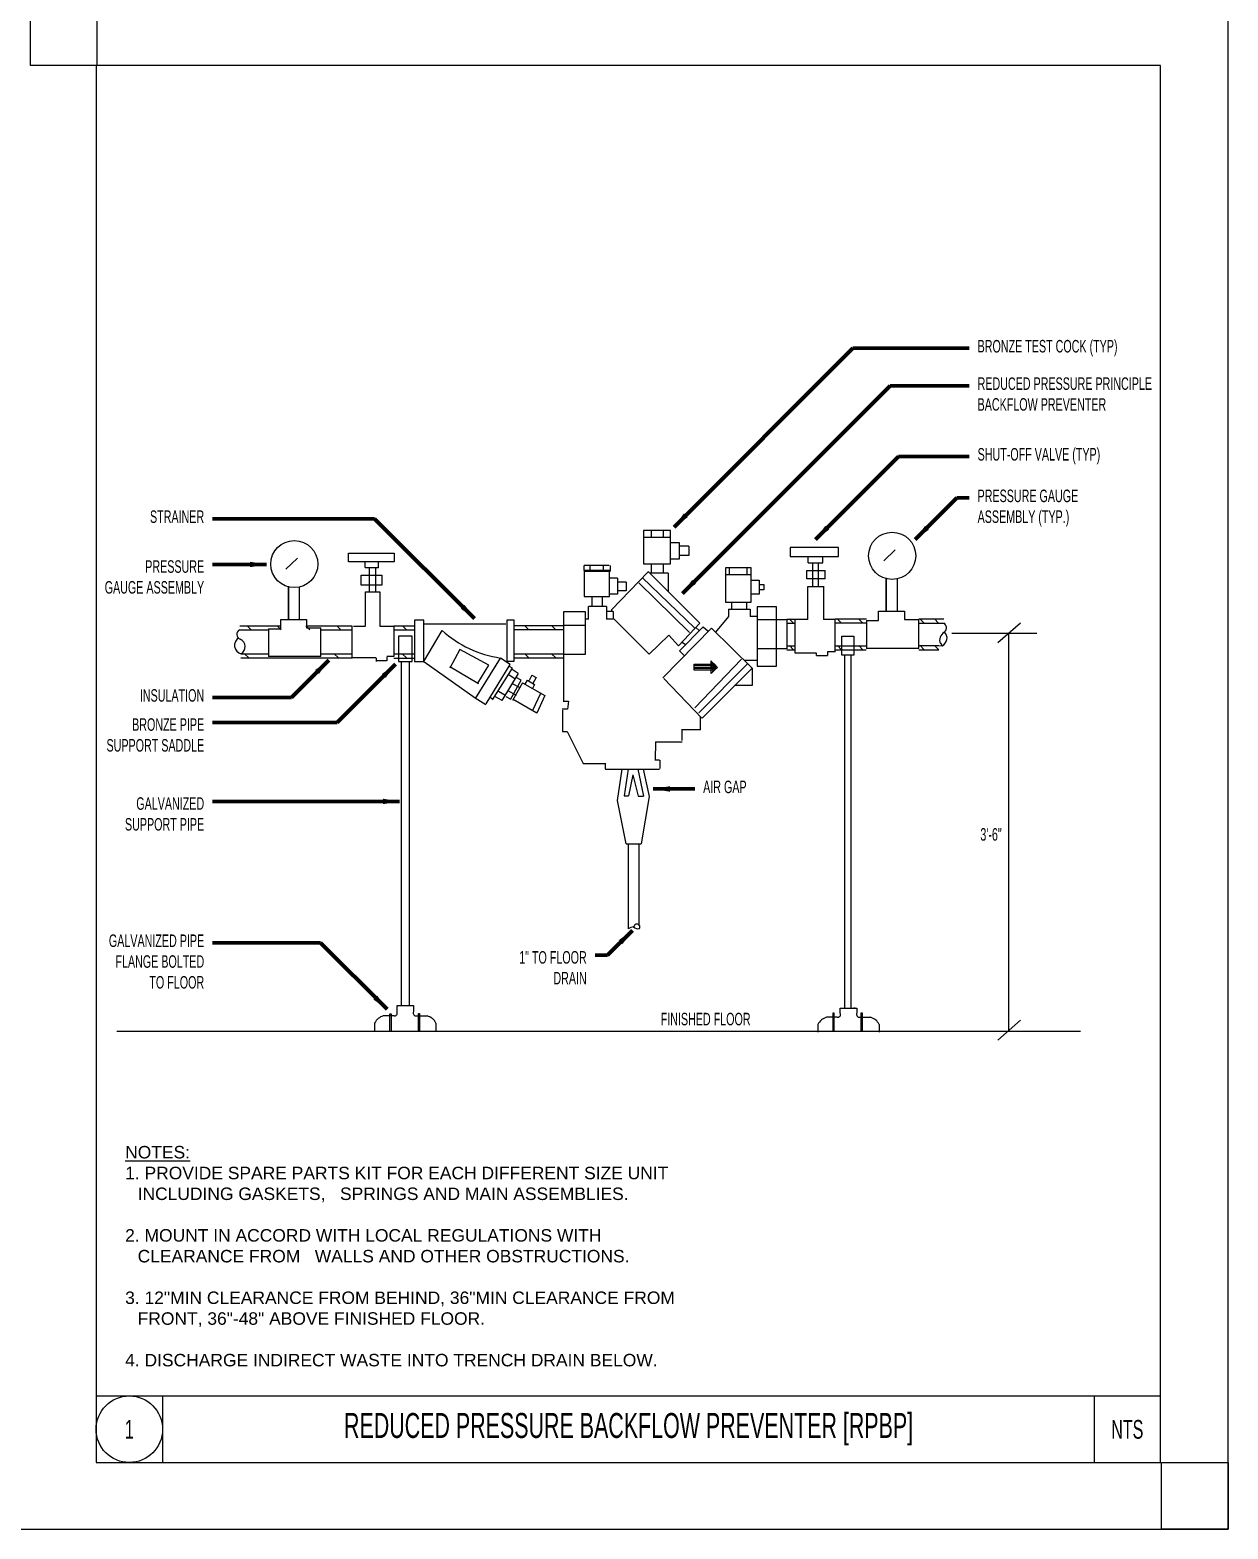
# Model space of a CAD drawing. Extents: x 2014.8 to 2046.4, y 1437.7 to 1484.9.
# Drawn here: x 2037.44 to 2046.44, y 1461.6 to 1472.87 of the extents above; entities that cross this region are included whole.
import ezdxf
from ezdxf.enums import TextEntityAlignment as Align

# ---------------------------------------------------------------- set-up
doc = ezdxf.new("R2010")
doc.units = 0
doc.header["$LTSCALE"] = 0.375
doc.header["$MEASUREMENT"] = 0
for name, color, linetype in [('G-Anno', 11, 'Continuous'), ('G-ANNO-TEXT', 70, 'Continuous'), ('G-DETL-BORD', 1, 'Continuous')]:
    doc.layers.add(name, color=color, linetype=linetype)
doc.styles.add('Arial', font='arial.ttf')
doc.styles.add('Arial Narrow', font='ARIALN.TTF', dxfattribs={"width": 0.75, "height": 0.09375})
doc.dimstyles.new('RWS-ANNOTATIVE', dxfattribs={"dimscale": 0, "dimtxt": 0.09375, "dimasz": 0.125, "dimexe": 0.0625, "dimexo": 0.0625, "dimgap": 0.09375, "dimtad": 1, "dimdec": 4, "dimzin": 3, "dimdsep": 46, "dimlunit": 4, "dimtxsty": 'Arial', "dimblk": 'OBLIQUE', "dimcen": 0.09375, "dimdle": 0.0625, "dimclrd": 256, "dimclre": 256, "dimclrt": 256, "dimadec": 4, "dimazin": 0, "dimtfac": 0.8, "dimtdec": 4, "dimtix": 1, "dimtofl": 0, "dimtmove": 1, "dimatfit": 0, "dimfxl": 1, "dimfrac": 1, "dimtolj": 1, "dimtzin": 0, "dimlwd": -1, "dimlwe": -1, "dimarcsym": 0})

# ---------------------------------------------------------------- blocks, each defined once
blk = doc.blocks.new('_Oblique')
at = {"color": 0, "linetype": 'ByBlock', "lineweight": -2}
blk.add_line((-0.5, -0.5), (0.5, 0.5), dxfattribs=at)

msp = doc.modelspace()

# ---------------------------------------------------------------- linework, layer by layer
at = {"layer": 'DEFPOINTS'}
for points in [[(2014.81377, 1461.60082), (2046.43877, 1461.60082), (2046.43877, 1484.85082), (2014.81377, 1484.85082)], [(2037.93877, 1472.60082), (2037.43877, 1472.60082), (2037.43877, 1473.10082), (2037.93877, 1473.10082)], [(2045.93877, 1462.10082), (2046.43877, 1462.10082), (2046.43877, 1461.60082), (2045.93877, 1461.60082)]]:
    msp.add_lwpolyline(points, close=True, dxfattribs=at)
at = {"layer": 'G-Anno'}
for p, q in [((2042.04798, 1469.05601), (2042.24677, 1469.05601)), ((2042.24439, 1469.01514), (2042.31436, 1469.01514)), ((2042.3855, 1468.98835), (2042.31436, 1468.98835)), ((2042.3855, 1468.98835), (2042.3855, 1468.91746)), ((2043.93812, 1468.96165), (2043.85146, 1468.87735)), ((2039.44486, 1468.89937), (2039.3582, 1468.81507)), ((2039.95051, 1468.87138), (2039.95051, 1468.8291)), ((2040.05542, 1468.82642), (2040.05542, 1468.86776)), ((2041.5978, 1468.84367), (2041.5978, 1468.80638)), ((2041.60072, 1468.84567), (2041.78771, 1468.84567)), ((2041.64304, 1468.84718), (2041.64304, 1468.8029)), ((2041.74353, 1468.84056), (2041.74353, 1468.80609)), ((2041.79469, 1468.84317), (2041.79469, 1468.80082)), ((2042.10465, 1468.85392), (2042.10465, 1468.78901)), ((2042.19676, 1468.78826), (2042.19676, 1468.8567)), ((2042.3855, 1468.91746), (2042.31436, 1468.91746)), ((2043.28388, 1468.86271), (2043.28388, 1468.91083)), ((2043.28388, 1468.86271), (2043.39408, 1468.86271)), ((2043.31796, 1468.68542), (2043.31796, 1468.86271)), ((2043.36183, 1468.68542), (2043.36183, 1468.86271)), ((2043.39408, 1468.86271), (2043.39408, 1468.91083)), ((2039.95498, 1468.8291), (2040.05542, 1468.8291)), ((2039.98755, 1468.64405), (2039.98755, 1468.8291)), ((2040.03338, 1468.64405), (2040.03338, 1468.8291)), ((2041.6003, 1468.80038), (2041.79524, 1468.80038)), ((2041.85005, 1468.74864), (2041.7907, 1468.74864)), ((2042.08076, 1468.79554), (2041.80671, 1468.51058)), ((2041.85005, 1468.74864), (2041.85005, 1468.62832)), ((2042.03699, 1468.75365), (2042.43255, 1468.37269)), ((2042.46951, 1468.40859), (2042.08171, 1468.79851)), ((2042.09247, 1468.78769), (2042.23149, 1468.78769)), ((2042.23052, 1468.7856), (2042.23052, 1468.64876)), ((2042.66217, 1468.77433), (2042.85637, 1468.77433)), ((2042.69342, 1468.77433), (2042.69342, 1468.82641)), ((2042.82512, 1468.77433), (2042.82512, 1468.82641)), ((2043.27362, 1468.7432), (2043.27362, 1468.80539)), ((2043.27362, 1468.80539), (2043.41039, 1468.80539)), ((2043.41039, 1468.7432), (2043.27362, 1468.7432)), ((2043.41039, 1468.7432), (2043.41039, 1468.80539)), ((2043.95181, 1468.74272), (2043.95181, 1468.49917)), ((2039.45855, 1468.68045), (2039.45855, 1468.4369)), ((2039.95553, 1468.39006), (2039.95553, 1468.64405)), ((2039.9563, 1468.64405), (2040.06463, 1468.64405)), ((2041.661, 1468.53496), (2041.661, 1468.60981)), ((2041.73837, 1468.53568), (2041.73837, 1468.60981)), ((2041.85005, 1468.62832), (2041.7907, 1468.62832)), ((2041.91635, 1468.71769), (2041.85005, 1468.71769)), ((2041.91635, 1468.6518), (2041.85005, 1468.6518)), ((2041.91635, 1468.71769), (2041.91635, 1468.6518)), ((2042.0109, 1468.71395), (2042.3916, 1468.34068)), ((2043.2815, 1468.43597), (2043.2815, 1468.68542)), ((2043.2815, 1468.68542), (2043.39829, 1468.68542)), ((2043.39829, 1468.68694), (2043.39829, 1468.43597)), ((2041.76702, 1468.53568), (2041.63235, 1468.53568)), ((2041.63235, 1468.44048), (2041.63235, 1468.53496)), ((2041.81769, 1468.49792), (2041.76553, 1468.49792)), ((2041.76702, 1468.53568), (2041.76702, 1468.44017)), ((2041.80712, 1468.49792), (2041.80765, 1468.51355)), ((2042.68476, 1468.51463), (2042.84816, 1468.51463)), ((2042.7108, 1468.51463), (2042.7108, 1468.56796)), ((2042.82297, 1468.51436), (2042.82297, 1468.56796)), ((2042.84901, 1468.45978), (2042.84901, 1468.51436)), ((2043.81299, 1468.42927), (2043.81299, 1468.49917)), ((2043.81299, 1468.49917), (2044.00703, 1468.49917)), ((2044.00703, 1468.49917), (2044.00703, 1468.43766)), ((2039.01289, 1468.39061), (2039.31973, 1468.39061)), ((2039.09771, 1468.35936), (2039.06646, 1468.39061)), ((2039.3239, 1468.35936), (2039.29265, 1468.39061)), ((2039.31973, 1468.36699), (2039.31973, 1468.4369)), ((2039.31973, 1468.4369), (2039.51377, 1468.4369)), ((2039.53835, 1468.35936), (2039.5071, 1468.39061)), ((2039.51377, 1468.4369), (2039.51377, 1468.37539)), ((2039.51377, 1468.39061), (2039.85713, 1468.39061)), ((2039.77189, 1468.35936), (2039.74064, 1468.39061)), ((2039.85713, 1468.14962), (2039.85713, 1468.38796)), ((2039.86597, 1468.38796), (2039.95553, 1468.38796)), ((2040.17006, 1468.39072), (2040.32353, 1468.39072)), ((2040.26541, 1468.35936), (2040.23416, 1468.39061)), ((2040.39595, 1468.40434), (2041.0116, 1468.40434)), ((2041.07517, 1468.39293), (2041.44531, 1468.39293)), ((2041.18488, 1468.35936), (2041.15363, 1468.39061)), ((2041.38758, 1468.35936), (2041.35633, 1468.39061)), ((2041.44463, 1468.39368), (2041.61004, 1468.39368)), ((2041.61004, 1468.44104), (2041.63235, 1468.44104)), ((2041.81769, 1468.44727), (2042.08945, 1468.17743)), ((2042.31016, 1468.24023), (2042.46951, 1468.40859)), ((2042.90013, 1468.45961), (2042.84718, 1468.45961)), ((2043.12415, 1468.43398), (2042.90013, 1468.43398)), ((2043.12415, 1468.44064), (2043.18617, 1468.44064)), ((2043.12415, 1468.43398), (2043.12415, 1468.21548)), ((2043.12415, 1468.40939), (2043.18617, 1468.40939)), ((2043.17209, 1468.41031), (2043.14084, 1468.44156)), ((2043.18617, 1468.18329), (2043.18617, 1468.43625)), ((2043.2815, 1468.43597), (2043.18617, 1468.43597)), ((2043.48714, 1468.43597), (2043.39829, 1468.43597)), ((2043.72144, 1468.4397), (2043.48714, 1468.4397)), ((2043.48714, 1468.19313), (2043.48714, 1468.43597)), ((2043.72144, 1468.40845), (2043.48714, 1468.40845)), ((2043.53342, 1468.41031), (2043.50217, 1468.44156)), ((2043.69352, 1468.41031), (2043.66227, 1468.44156)), ((2043.72144, 1468.42911), (2043.81201, 1468.42911)), ((2043.72144, 1468.42911), (2043.72144, 1468.22039)), ((2044.00703, 1468.43766), (2044.11486, 1468.43767)), ((2044.11486, 1468.44156), (2044.3037, 1468.44156)), ((2044.11486, 1468.22039), (2044.11486, 1468.43767)), ((2044.11486, 1468.41031), (2044.3037, 1468.41031)), ((2044.15472, 1468.41031), (2044.12347, 1468.44156)), ((2044.26342, 1468.41031), (2044.23217, 1468.44156)), ((2044.70924, 1468.26393), (2044.87963, 1468.4128)), ((2039.01289, 1468.35936), (2039.22818, 1468.35936)), ((2039.22818, 1468.36683), (2039.22818, 1468.15812)), ((2039.22818, 1468.36683), (2039.31875, 1468.36683)), ((2039.51377, 1468.37539), (2039.6216, 1468.3754)), ((2039.6216, 1468.15812), (2039.6216, 1468.3754)), ((2039.6216, 1468.35936), (2039.85713, 1468.35936)), ((2040.17006, 1468.35947), (2040.32353, 1468.35947)), ((2040.39595, 1468.12188), (2040.53227, 1468.35373)), ((2041.07517, 1468.36168), (2041.44531, 1468.36168)), ((2042.23534, 1468.32002), (2042.08945, 1468.17743)), ((2042.19111, 1467.99855), (2042.5566, 1468.37128)), ((2042.23534, 1468.32002), (2042.31016, 1468.24023)), ((2042.33697, 1468.26792), (2042.36051, 1468.24856)), ((2042.44005, 1468.37692), (2042.46513, 1468.35341)), ((2042.55759, 1468.37129), (2042.86256, 1468.07091)), ((2044.36408, 1468.33568), (2045.00154, 1468.33568)), ((2044.78856, 1468.33568), (2044.78856, 1465.34198)), ((2039.02104, 1468.17931), (2039.22818, 1468.17931)), ((2039.07941, 1468.14806), (2039.04816, 1468.17931)), ((2039.6216, 1468.15812), (2039.22818, 1468.15812)), ((2039.6216, 1468.17931), (2039.85713, 1468.17931)), ((2039.75359, 1468.14806), (2039.72234, 1468.17931)), ((2040.17006, 1468.15844), (2040.11793, 1468.15844)), ((2040.17006, 1468.17861), (2040.32516, 1468.17861)), ((2040.26473, 1468.14806), (2040.23348, 1468.17931)), ((2040.66654, 1468.21089), (2040.58953, 1468.07113)), ((2040.88458, 1468.09351), (2040.66556, 1468.21088)), ((2041.07153, 1468.17952), (2041.44555, 1468.17952)), ((2041.18421, 1468.14806), (2041.15296, 1468.17931)), ((2041.3869, 1468.14806), (2041.35565, 1468.17931)), ((2041.44555, 1468.17737), (2041.44555, 1467.82286)), ((2042.31619, 1468.20133), (2042.35529, 1468.16475)), ((2043.12415, 1468.21548), (2042.90013, 1468.21548)), ((2043.12415, 1468.24008), (2043.18617, 1468.24008)), ((2043.12415, 1468.20883), (2043.18617, 1468.20883)), ((2043.17355, 1468.20976), (2043.1423, 1468.24101)), ((2043.34679, 1468.18329), (2043.18617, 1468.18329)), ((2043.34679, 1468.16557), (2043.34679, 1468.18329)), ((2043.34679, 1468.16557), (2043.42807, 1468.16556)), ((2043.42807, 1468.19313), (2043.42807, 1468.16556)), ((2043.48714, 1468.19313), (2043.42807, 1468.19313)), ((2043.48576, 1468.24051), (2043.71993, 1468.24051)), ((2043.48576, 1468.20926), (2043.71993, 1468.20926)), ((2043.53487, 1468.20976), (2043.50362, 1468.24101)), ((2043.62587, 1468.16851), (2043.53554, 1468.16851)), ((2043.55638, 1468.16851), (2043.55638, 1465.51482)), ((2043.60504, 1468.16851), (2043.60504, 1465.51482)), ((2043.69497, 1468.20976), (2043.66372, 1468.24101)), ((2044.11486, 1468.22039), (2043.72144, 1468.22039)), ((2044.11486, 1468.24101), (2044.2661, 1468.24101)), ((2044.11486, 1468.20976), (2044.2661, 1468.20976)), ((2044.15618, 1468.20976), (2044.12493, 1468.24101)), ((2044.26487, 1468.20976), (2044.23362, 1468.24101)), ((2044.2661, 1468.24101), (2044.29069, 1468.24042)), ((2044.27777, 1468.26081), (2044.28781, 1468.24519)), ((2039.02104, 1468.14806), (2039.85713, 1468.14806)), ((2040.03433, 1468.14887), (2039.85908, 1468.14887)), ((2040.03958, 1468.12236), (2040.03958, 1468.14887)), ((2040.11434, 1468.12723), (2040.04056, 1468.12723)), ((2040.11793, 1468.15483), (2040.11793, 1468.12724)), ((2040.17006, 1468.14736), (2040.32516, 1468.14736)), ((2040.22442, 1468.12174), (2040.22442, 1465.53662)), ((2040.28554, 1468.12174), (2040.28554, 1465.53662)), ((2040.39595, 1468.12188), (2040.78131, 1467.84907)), ((2040.59037, 1468.08295), (2040.80656, 1467.9557)), ((2040.78334, 1467.84417), (2040.97053, 1468.14774)), ((2040.80061, 1467.95858), (2040.88359, 1468.0935)), ((2040.86359, 1467.80284), (2041.04399, 1468.09845)), ((2040.91145, 1467.83297), (2041.06204, 1468.07209)), ((2041.04399, 1468.09845), (2040.97053, 1468.14774)), ((2041.06204, 1468.07209), (2041.035, 1468.08722)), ((2041.10488, 1468.03128), (2041.05129, 1468.06605)), ((2041.07153, 1468.14827), (2041.44555, 1468.14827)), ((2042.57922, 1468.09023), (2042.42679, 1468.09023)), ((2042.42679, 1468.07981), (2042.57922, 1468.07981)), ((2042.57922, 1468.0694), (2042.42679, 1468.0694)), ((2042.43115, 1467.77414), (2042.78198, 1468.13881)), ((2042.82671, 1468.10393), (2042.46215, 1467.73515)), ((2042.86158, 1468.07089), (2042.48726, 1467.6951)), ((2042.90013, 1468.12865), (2042.80394, 1468.12865)), ((2042.86158, 1468.07089), (2042.86158, 1467.94158)), ((2040.98336, 1467.82895), (2041.10588, 1468.03031)), ((2041.02915, 1468.02542), (2041.07977, 1467.99258)), ((2041.05947, 1467.95712), (2041.11618, 1467.92487)), ((2041.06505, 1467.83095), (2041.14018, 1467.9638)), ((2041.13725, 1467.96179), (2041.30383, 1467.86543)), ((2041.17178, 1467.98158), (2041.1551, 1467.95045)), ((2041.17343, 1467.98095), (2041.22797, 1467.94914)), ((2041.18918, 1467.98114), (2041.20838, 1468.02076)), ((2041.2074, 1468.01976), (2041.23915, 1468.00047)), ((2041.22797, 1467.94914), (2041.2126, 1467.91843)), ((2041.23915, 1468.00047), (2041.21311, 1467.95683)), ((2042.48528, 1467.69606), (2042.19806, 1467.99372)), ((2042.86158, 1467.94158), (2042.73277, 1467.94158)), ((2040.78131, 1467.84907), (2040.86167, 1467.79888)), ((2040.89647, 1467.8505), (2040.91533, 1467.83794)), ((2040.98336, 1467.82895), (2040.92936, 1467.85815)), ((2040.9569, 1467.89851), (2041.0045, 1467.87056)), ((2041.01057, 1467.85783), (2041.04823, 1467.83763)), ((2041.02722, 1467.90263), (2041.08838, 1467.86816)), ((2041.24444, 1467.73376), (2041.06733, 1467.83499)), ((2041.27075, 1467.88039), (2041.21292, 1467.75362)), ((2041.30383, 1467.86543), (2041.24345, 1467.73375)), ((2041.44316, 1467.82286), (2041.48353, 1467.82286)), ((2041.48353, 1467.82286), (2041.47444, 1467.76222)), ((2041.47444, 1467.76222), (2041.4351, 1467.76222)), ((2041.43614, 1467.75485), (2041.43614, 1467.59539)), ((2042.47457, 1467.60733), (2042.47457, 1467.70716)), ((2041.43715, 1467.5944), (2041.47355, 1467.5944)), ((2041.47355, 1467.5944), (2041.59173, 1467.35515)), ((2042.33082, 1467.60948), (2042.47457, 1467.60948)), ((2042.33579, 1467.52685), (2042.33579, 1467.60948)), ((2042.13704, 1467.51846), (2042.13488, 1467.38004)), ((2042.13704, 1467.51846), (2042.33579, 1467.51846)), ((2042.16731, 1467.38004), (2042.13488, 1467.38004)), ((2042.13585, 1467.37669), (2042.13585, 1467.38004)), ((2042.17008, 1467.31608), (2042.17008, 1467.38006)), ((2041.59173, 1467.35515), (2041.75904, 1467.35515)), ((2041.75766, 1467.31193), (2042.16616, 1467.31193)), ((2041.75905, 1467.35821), (2041.75905, 1467.3139)), ((2041.85107, 1467.0758), (2041.8862, 1467.31193)), ((2041.93153, 1467.31193), (2041.90009, 1467.11086)), ((2041.96505, 1467.26934), (2041.93389, 1467.11086)), ((2041.96505, 1467.26934), (2042.00629, 1467.11025)), ((2042.003, 1467.31193), (2042.04616, 1467.11027)), ((2042.04348, 1467.31193), (2042.08799, 1467.10641)), ((2041.9166, 1466.74994), (2041.85107, 1467.0758)), ((2041.90009, 1467.11086), (2041.93389, 1467.11086)), ((2042.00627, 1467.11027), (2042.04651, 1467.11027)), ((2042.08799, 1467.10641), (2042.02797, 1466.75037)), ((2041.91626, 1466.74983), (2042.02754, 1466.75016)), ((2041.93183, 1466.74972), (2041.932, 1466.11319)), ((2042.01188, 1466.74972), (2042.01178, 1466.13589)), ((2040.17106, 1465.45763), (2040.0907, 1465.45763)), ((2040.34019, 1465.45763), (2040.42055, 1465.45763)), ((2043.52513, 1465.47893), (2043.52513, 1465.51482)), ((2043.63629, 1465.51482), (2043.62587, 1465.51482)), ((2038.08804, 1465.34198), (2045.32891, 1465.34198)), ((2040.0255, 1465.40305), (2040.0255, 1465.34495)), ((2040.48575, 1465.40305), (2040.48575, 1465.34495)), ((2043.35698, 1465.39273), (2043.35698, 1465.33464)), ((2043.50254, 1465.44732), (2043.42218, 1465.44732)), ((2043.67167, 1465.44732), (2043.75203, 1465.44732)), ((2043.81723, 1465.39273), (2043.81723, 1465.33464)), ((2044.70924, 1465.27577), (2044.87963, 1465.42464))]:
    msp.add_line(p, q, dxfattribs=at)
for points in [[(2042.04638, 1469.10619), (2042.04638, 1468.8567), (2042.24834, 1468.8567), (2042.24834, 1469.10619), (2042.04638, 1469.10619)], [(2042.19676, 1469.05601), (2042.19676, 1469.10619), (2042.10465, 1469.10619), (2042.10465, 1469.05601)], [(2042.31436, 1469.01514), (2042.31436, 1468.88975), (2042.24834, 1468.88975)], [(2043.14756, 1468.97914), (2043.14756, 1468.91083), (2043.51166, 1468.91083), (2043.51166, 1468.97914), (2043.14756, 1468.97914)], [(2039.82844, 1468.87182), (2039.82844, 1468.93615), (2040.1712, 1468.93615), (2040.1712, 1468.87182), (2039.82844, 1468.87182)], [(2039.92416, 1468.69484), (2039.92416, 1468.7716), (2040.08071, 1468.7716), (2040.08071, 1468.69484), (2039.92416, 1468.69484)], [(2041.60123, 1468.80532), (2041.60123, 1468.60981), (2041.7907, 1468.60981), (2041.7907, 1468.80532), (2041.60123, 1468.80532)], [(2042.66217, 1468.82641), (2042.66217, 1468.56796), (2042.85637, 1468.56796), (2042.85637, 1468.82641), (2042.66217, 1468.82641)], [(2042.85654, 1468.73273), (2042.91487, 1468.73273), (2042.91487, 1468.62829), (2042.85637, 1468.62829)], [(2043.87034, 1468.74447), (2043.87034, 1468.49917), (2043.87034, 1468.75057)], [(2039.37709, 1468.68219), (2039.37709, 1468.4369), (2039.37709, 1468.6883)], [(2040.06463, 1468.64405), (2040.06463, 1468.38796), (2040.17006, 1468.38796), (2040.17006, 1468.15844)], [(2042.91487, 1468.6998), (2042.95063, 1468.6998), (2042.95063, 1468.66122), (2042.91487, 1468.66122)], [(2041.44463, 1468.49524), (2041.44463, 1468.17737), (2041.61004, 1468.17737), (2041.61004, 1468.49524), (2041.44463, 1468.49524)], [(2041.81769, 1468.49792), (2041.81769, 1468.44017), (2041.76702, 1468.44017)], [(2042.68476, 1468.51463), (2042.68476, 1468.45961), (2042.58649, 1468.34123)], [(2042.90013, 1468.53208), (2042.90013, 1468.08698), (2043.04645, 1468.08698), (2043.04645, 1468.53208), (2042.90013, 1468.53208)], [(2040.32516, 1468.43109), (2040.32516, 1468.12188), (2040.39595, 1468.12188), (2040.39595, 1468.43109), (2040.32516, 1468.43109)], [(2041.01818, 1468.43185), (2041.01818, 1468.12443), (2041.07517, 1468.12443), (2041.07517, 1468.43185), (2041.01818, 1468.43185)], [(2042.31619, 1468.20133), (2042.49335, 1468.38163), (2042.53098, 1468.35027)], [(2040.20358, 1468.31243), (2040.20358, 1468.12174), (2040.30637, 1468.12174), (2040.30637, 1468.31243), (2040.20358, 1468.31243)], [(2043.53554, 1468.16851), (2043.53554, 1468.31243), (2043.62587, 1468.31243), (2043.62587, 1468.16851)], [(2042.42679, 1468.1013), (2042.57928, 1468.1013), (2042.57928, 1468.05667), (2042.42679, 1468.05667), (2042.42679, 1468.1013)], [(2042.55246, 1468.12436), (2042.57884, 1468.10187), (2042.60172, 1468.07665), (2042.57922, 1468.0561), (2042.55363, 1468.03166), (2042.55363, 1468.1263), (2042.5672, 1468.04369), (2042.5769, 1468.10148), (2042.59164, 1468.06735)], [(2041.04724, 1467.83702), (2041.12619, 1467.98047), (2041.08838, 1468.00049)], [(2040.13947, 1465.34808), (2040.13947, 1465.47308), (2040.14989, 1465.47308), (2040.14989, 1465.34495)], [(2040.19364, 1465.48924), (2040.19364, 1465.53662), (2040.3176, 1465.53662), (2040.3176, 1465.48877)], [(2040.35511, 1465.34599), (2040.35511, 1465.47516), (2040.36344, 1465.47516), (2040.36344, 1465.34808)], [(2043.47087, 1465.34466), (2043.47087, 1465.48077), (2043.47705, 1465.48077), (2043.47705, 1465.34543)], [(2043.52513, 1465.51482), (2043.64909, 1465.51482), (2043.64909, 1465.47893)], [(2043.68199, 1465.34543), (2043.68199, 1465.48077), (2043.68973, 1465.48077), (2043.68973, 1465.34543)]]:
    msp.add_lwpolyline(points, dxfattribs=at)
for centre in [(2043.91476, 1468.91589), (2039.42151, 1468.85362)]:
    msp.add_circle(centre, 0.17709, dxfattribs=at)
for centre, radius, start, end in [((2044.27942, 1468.37485), 0.04297, 313.910139, 55.59399), ((2039.03669, 1468.24189), 0.06427, 118.752756, 256.808474), ((2039.02743, 1468.32446), 0.0378, 112.624178, 251.986142), ((2038.99109, 1468.23259), 0.06112, 299.343176, 66.212742), ((2041.09977, 1468.99193), 0.85402, 228.356023, 261.296318), ((2044.33724, 1468.28223), 0.06589, 117.039745, 203.568474), ((2044.26651, 1468.29684), 0.06087, 292.049491, 47.075583), ((2041.99658, 1466.12549), 0.02274, 331.77092, 178.876056), ((2041.98445, 1466.0179), 0.10877, 96.674224, 118.830894), ((2042.00435, 1466.16088), 0.04775, 227.04225, 284.884458), ((2040.11645, 1465.36065), 0.10035, 104.868928, 155.003931), ((2040.174, 1465.47941), 0.02197, 262.308907, 26.607934), ((2040.33725, 1465.47941), 0.02197, 153.392061, 277.691094), ((2040.3948, 1465.36065), 0.10035, 24.996064, 75.13107), ((2043.50549, 1465.46909), 0.02197, 262.308279, 26.608214), ((2043.66873, 1465.46909), 0.02197, 153.391787, 277.691723), ((2043.44793, 1465.35033), 0.10035, 104.868669, 155.003876), ((2043.72628, 1465.35033), 0.10035, 24.996006, 75.13107)]:
    msp.add_arc(centre, radius, start, end, dxfattribs=at)
at = {"layer": 'G-DETL-BORD'}
for p, q in [((2037.93179, 1462.60082), (2045.93179, 1462.60082)), ((2038.43179, 1462.60082), (2038.43179, 1462.10082)), ((2045.43179, 1462.60082), (2045.43179, 1462.10082))]:
    msp.add_line(p, q, dxfattribs=at)
msp.add_lwpolyline([(2037.93179, 1462.10082), (2045.93179, 1462.10082), (2045.93179, 1472.60082), (2037.93179, 1472.60082)], close=True, dxfattribs=at)
msp.add_circle((2038.18179, 1462.35082), 0.25, dxfattribs=at)

# ---------------------------------------------------------------- texts
at = {"layer": 'G-ANNO-TEXT'}
for s, insert, char_height, width, attachment_point, style in [('BRONZE TEST COCK (TYP)', (2045.60836, 1470.53832), 0.09375, 1.05157, 3, 'Arial Narrow'), ('REDUCED PRESSURE PRINCIPLE BACKFLOW PREVENTER', (2044.55679, 1470.25707), 0.09375, 1.3109972, 1, 'Arial Narrow'), ('SHUT-OFF VALVE (TYP)', (2044.55679, 1469.72582), 0.09375, 0.9218324, 1, 'Arial Narrow'), ('PRESSURE GAUGE ASSEMBLY (TYP.)', (2044.55679, 1469.41332), 0.09375, 0.7564109, 1, 'Arial Narrow'), ('STRAINER', (2038.74429, 1469.25707), 0.09375, 0.4071506, 3, 'Arial Narrow'), ('PRESSURE GAUGE ASSEMBLY', (2038.74429, 1468.88207), 0.09375, 0.75, 3, 'Arial Narrow'), ('INSULATION', (2038.74429, 1467.91332), 0.09375, 0.4833145, 3, 'Arial Narrow'), ('BRONZE PIPE SUPPORT SADDLE', (2038.74429, 1467.69457), 0.09375, 0.765625, 3, 'Arial Narrow'), ('AIR GAP', (2042.49429, 1467.22582), 0.09375, 0.765625, 1, 'Arial Narrow'), ('GALVANIZED SUPPORT PIPE', (2038.74429, 1467.10082), 0.09375, 0.625, 3, 'Arial Narrow'), ('3\'-6"', (2044.57748, 1466.86881), 0.09375, 0.1604334, 1, 'Arial Narrow'), ('GALVANIZED PIPE FLANGE BOLTED TO FLOOR', (2038.74429, 1466.06957), 0.09375, 0.75, 3, 'Arial Narrow'), ('1" TO FLOOR DRAIN', (2041.61929, 1465.94457), 0.09375, 0.5075833, 3, 'Arial Narrow'), ('FINISHED FLOOR', (2042.1751, 1465.48087), 0.09375, 0.6757386, 1, 'Arial Narrow'), ('{\\LNOTES:} \\P\\pi-0.09375,l0.09375;1. PROVIDE SPARE PARTS KIT FOR EACH DIFFERENT SIZE UNIT INCLUDING GASKETS,   SPRINGS AND MAIN ASSEMBLIES. \\P\\pi0,l0;\\P\\pi-0.09375,l0.09375;2. MOUNT IN ACCORD WITH LOCAL REGULATIONS WITH CLEARANCE FROM   WALLS AND OTHER OBSTRUCTIONS.\\P\\pi0,l0;\\P\\pi-0.09375,l0.09375;3. 12"MIN CLEARANCE FROM BEHIND, 36"MIN CLEARANCE FROM FRONT, 36"-48" ABOVE FINISHED FLOOR.\\P\\P4. DISCHARGE INDIRECT WASTE INTO TRENCH DRAIN BELOW.', (2038.15054, 1464.48008), 0.09375, 4.3146509, 1, 'Arial'), ('REDUCED PRESSURE BACKFLOW PREVENTER [RPBP]', (2041.93384, 1462.35082), 0.1875, 5.0013859, 5, 'Arial Narrow'), ('NTS', (2045.68179, 1462.34916), 0.140625, 0.0016777, 5, 'Arial Narrow')]:
    msp.add_mtext(s, dxfattribs=dict(at, insert=insert, char_height=char_height, width=width, attachment_point=attachment_point, style=style))
at = {"layer": 'G-ANNO-TEXT', "style": 'Arial Narrow', "width": 0.75}
msp.add_attdef('1', text='', height=0.14062, dxfattribs=at).set_placement((2038.18179, 1462.35082), align=Align.MIDDLE)

# ---------------------------------------------------------------- leaders
at = {"layer": 'G-Anno'}
for points in [[(2042.27554, 1469.13207), (2043.61929, 1470.47582), (2044.49429, 1470.47582)], [(2042.33804, 1468.63207), (2043.90054, 1470.19457), (2044.49429, 1470.19457)], [(2043.33804, 1469.03832), (2043.96304, 1469.66332), (2044.49429, 1469.66332)], [(2044.08804, 1469.03832), (2044.40054, 1469.35082), (2044.49429, 1469.35082)], [(2040.77554, 1468.44457), (2040.02554, 1469.19457), (2038.80679, 1469.19457)], [(2039.21304, 1468.85082), (2038.90054, 1468.85082), (2038.80679, 1468.85082)], [(2039.68179, 1468.13207), (2039.40054, 1467.85082), (2038.80679, 1467.85082)], [(2040.18179, 1468.10082), (2039.74429, 1467.66332), (2038.80679, 1467.66332)], [(2042.11929, 1467.16332), (2042.36929, 1467.16332), (2042.43179, 1467.16332)], [(2040.21304, 1467.06957), (2039.30679, 1467.06957), (2038.80679, 1467.06957)], [(2041.96304, 1466.10082), (2041.77554, 1465.91332), (2041.68179, 1465.91332)], [(2040.11929, 1465.50707), (2039.61929, 1466.00707), (2038.80679, 1466.00707)]]:
    msp.add_leader(points, dimstyle='RWS-ANNOTATIVE', override={"dimscale": 1, "dimasz": 0.125, "dimgap": 0.09375, "dimtad": 0, "dimclrd": 256, "dimlwd": 65535}, dxfattribs=at)

doc.saveas('drawing.dxf')
